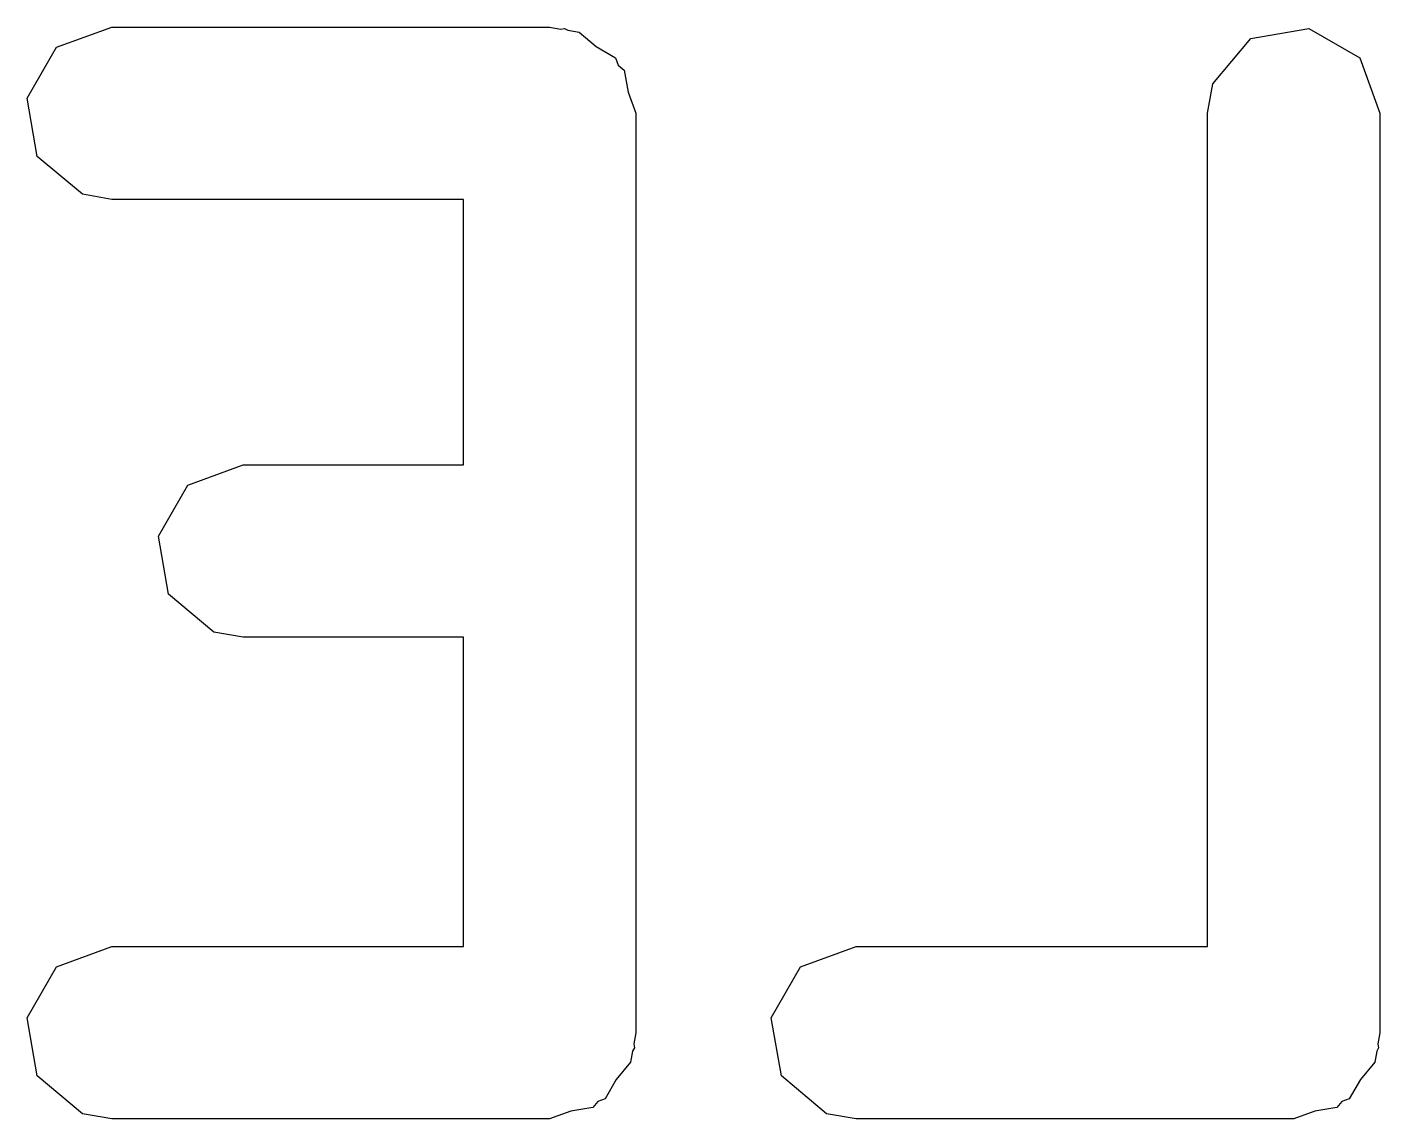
# Model space of a CAD drawing. Extents: x 0.85 to 7.08, y -8.11 to -2.46.
# Drawn here: x 3.98243 to 4.02879, y -8.11328 to -8.07588 of the extents above; entities that cross this region are included whole.
import ezdxf

# ---------------------------------------------------------------- set-up
doc = ezdxf.new("R2010")
doc.units = 0
doc.header["$MEASUREMENT"] = 0
doc.layers.add('BLACK', color=7, linetype='CONTINUOUS')

msp = doc.modelspace()

# ---------------------------------------------------------------- linework, layer by layer
at = {"layer": 'BLACK', "linetype": 'CONTINUOUS'}
for p, q in [((3.983441, -8.076569), (3.985339, -8.075878)), ((3.985339, -8.075878), (4.000337, -8.075878)), ((4.000337, -8.075878), (4.000721, -8.075945)), ((4.000721, -8.075945), (4.00085, -8.075923)), ((4.00085, -8.075923), (4.000964, -8.075988)), ((4.000964, -8.075988), (4.001347, -8.076056)), ((4.001347, -8.076056), (4.001935, -8.076549)), ((4.024358, -8.076273), (4.026347, -8.075923)), ((4.026347, -8.075923), (4.028096, -8.076933)), ((4.02306, -8.077821), (4.024358, -8.076273)), ((3.982431, -8.078318), (3.983441, -8.076569)), ((4.001935, -8.076549), (4.002599, -8.076933)), ((4.002599, -8.076933), (4.00269, -8.077183)), ((4.028096, -8.076933), (4.028787, -8.078831)), ((4.00269, -8.077183), (4.002895, -8.077354)), ((4.002895, -8.077354), (4.003028, -8.07811)), ((4.022881, -8.078831), (4.02306, -8.077821)), ((3.982782, -8.080307), (3.982431, -8.078318)), ((4.003028, -8.07811), (4.00329, -8.078831)), ((4.00329, -8.078831), (4.00329, -8.110327)), ((4.022881, -8.107374), (4.022881, -8.078831)), ((4.028787, -8.078831), (4.028787, -8.110327)), ((3.984329, -8.081605), (3.982782, -8.080307)), ((3.985339, -8.081783), (3.984329, -8.081605)), ((3.997385, -8.081783), (3.985339, -8.081783)), ((3.997385, -8.090876), (3.997385, -8.081783)), ((3.987941, -8.091567), (3.989839, -8.090876)), ((3.989839, -8.090876), (3.997385, -8.090876)), ((3.986931, -8.093316), (3.987941, -8.091567)), ((3.987282, -8.095305), (3.986931, -8.093316)), ((3.988829, -8.096603), (3.987282, -8.095305)), ((3.989839, -8.096781), (3.988829, -8.096603)), ((3.997385, -8.096781), (3.989839, -8.096781)), ((3.997385, -8.107374), (3.997385, -8.096781)), ((3.983441, -8.108065), (3.985339, -8.107374)), ((3.985339, -8.107374), (3.997385, -8.107374)), ((4.008938, -8.108065), (4.010836, -8.107374)), ((4.010836, -8.107374), (4.022881, -8.107374)), ((3.982431, -8.109814), (3.983441, -8.108065)), ((4.007928, -8.109814), (4.008938, -8.108065)), ((3.982782, -8.111803), (3.982431, -8.109814)), ((4.008279, -8.111803), (4.007928, -8.109814)), ((4.00329, -8.110327), (4.003223, -8.11071)), ((4.028787, -8.110327), (4.028719, -8.11071)), ((4.003223, -8.11071), (4.003245, -8.110839)), ((4.028719, -8.11071), (4.028742, -8.110839)), ((4.00318, -8.110953), (4.003112, -8.111336)), ((4.003245, -8.110839), (4.00318, -8.110953)), ((4.028677, -8.110953), (4.028609, -8.111336)), ((4.028742, -8.110839), (4.028677, -8.110953)), ((4.003112, -8.111336), (4.002619, -8.111924)), ((4.028609, -8.111336), (4.028116, -8.111924)), ((3.984329, -8.113101), (3.982782, -8.111803)), ((4.002619, -8.111924), (4.002235, -8.112589)), ((4.009826, -8.113101), (4.008279, -8.111803)), ((4.028116, -8.111924), (4.027732, -8.112589)), ((4.001985, -8.11268), (4.001814, -8.112884)), ((4.002235, -8.112589), (4.001985, -8.11268)), ((4.027482, -8.11268), (4.027311, -8.112884)), ((4.027732, -8.112589), (4.027482, -8.11268)), ((3.985339, -8.113279), (3.984329, -8.113101)), ((4.001058, -8.113017), (4.000337, -8.113279)), ((4.001814, -8.112884), (4.001058, -8.113017)), ((4.010836, -8.113279), (4.009826, -8.113101)), ((4.026555, -8.113017), (4.025834, -8.113279)), ((4.027311, -8.112884), (4.026555, -8.113017)), ((4.000337, -8.113279), (3.985339, -8.113279)), ((4.025834, -8.113279), (4.010836, -8.113279))]:
    msp.add_line(p, q, dxfattribs=at)

doc.saveas('drawing.dxf')
